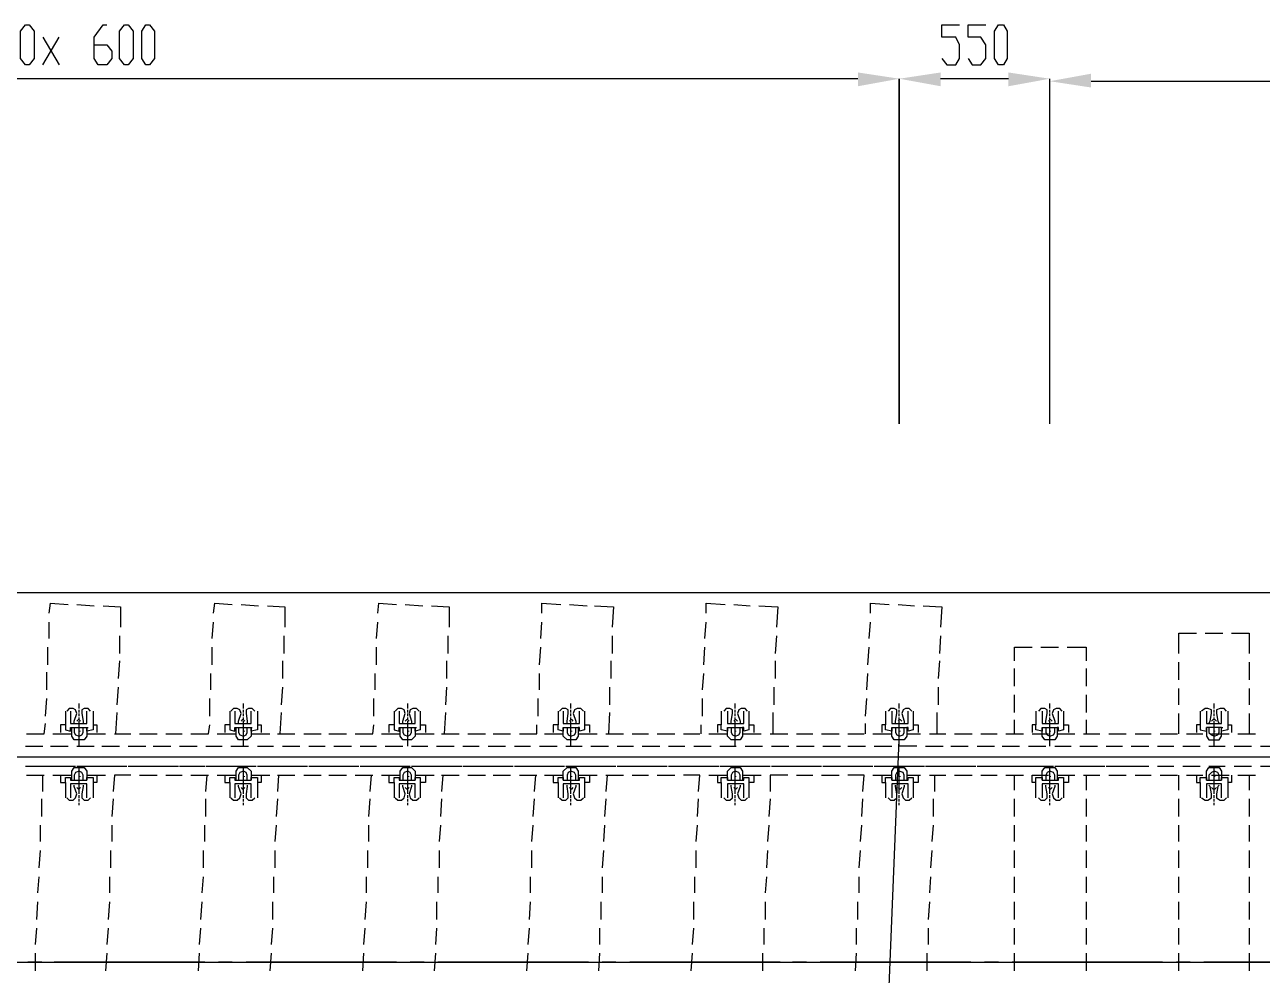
# Model space of a CAD drawing. Header units: millimetres. Extents: x -45 to 90, y -17 to 16.
# Drawn here: x 45.83 to 50.354, y -0.048 to 3.424 of the extents above; entities that cross this region are included whole.
import ezdxf

# ---------------------------------------------------------------- set-up
doc = ezdxf.new("R2010")
doc.units = ezdxf.units.MM
doc.layers.add('PDF_Geometry', color=7, linetype='Continuous')
doc.layers.add('PDF_Solid Fills', color=7, linetype='Continuous')

msp = doc.modelspace()

# ---------------------------------------------------------------- linework, layer by layer
at = {"color": 5}
msp.add_line((0, 1.35), (53.4325, 1.35), dxfattribs=at)
at = {"color": 2}
for p, q in [((48.8575, -3.2662), (49.0272, 0.8114)), ((0, 0.75), (53.4325, 0.75)), ((0, 0), (53.4325, 0))]:
    msp.add_line(p, q, dxfattribs=at)
at = {"layer": 'PDF_Geometry', "lineweight": 25}
for points in [[(45.832, 3.2776), (45.8137, 3.3006), (45.8137, 3.4014), (45.832, 3.4243), (45.8458, 3.4243), (45.8641, 3.4014), (45.8641, 3.3006), (45.8458, 3.2776)], [(46.1942, 3.2776), (46.1758, 3.3006), (46.1758, 3.4014), (46.1942, 3.4243), (46.2079, 3.4243), (46.2263, 3.4014), (46.2263, 3.3006), (46.2079, 3.2776)], [(46.2721, 3.2776), (46.2583, 3.3006), (46.2583, 3.4014), (46.2721, 3.4243), (46.2859, 3.4243), (46.3042, 3.4014), (46.3042, 3.3006), (46.2859, 3.2776)], [(49.3893, 3.2776), (49.3755, 3.3006), (49.3755, 3.4014), (49.3893, 3.4243), (49.4076, 3.4243), (49.4214, 3.4014), (49.4214, 3.3006), (49.4076, 3.2776)], [(49.0272, 3.2272), (49.0272, 1.9666)]]:
    msp.add_lwpolyline(points, close=True, dxfattribs=at)
for points in [[(46.0841, 3.351), (46.13, 3.351), (46.1483, 3.3281), (46.1483, 3.3006), (46.13, 3.2776), (46.0979, 3.2776), (46.0841, 3.3006), (46.0841, 3.3785), (46.116, 3.4243), (46.13, 3.4243)], [(49.183, 3.3006), (49.2014, 3.2776), (49.2334, 3.2776), (49.2472, 3.3006), (49.2472, 3.351), (49.2334, 3.3785), (49.183, 3.3785), (49.183, 3.4243), (49.2472, 3.4243)], [(49.2793, 3.3006), (49.293, 3.2776), (49.3249, 3.2776), (49.3435, 3.3006), (49.3435, 3.351), (49.3249, 3.3785), (49.2793, 3.3785), (49.2793, 3.4243), (49.3435, 3.4243)], [(45.8962, 3.2776), (45.9558, 3.3785)], [(45.8962, 3.3785), (45.9558, 3.2776)], [(48.8759, 3.2272), (43.1778, 3.2272)], [(49.426, 3.2272), (49.1784, 3.2272)], [(49.5772, 1.9666), (49.5772, 3.2272)], [(49.5772, 2.3975), (49.5772, 3.2181)], [(49.7285, 3.2181), (52.4286, 3.2181)], [(45.9191, 1.2744), (45.9237, 1.3111), (45.9879, 1.3065)], [(46.02, 1.3065), (46.0841, 1.3019)], [(46.116, 1.3019), (46.1804, 1.2973), (46.1804, 1.224)], [(46.5196, 1.2744), (46.5242, 1.3111), (46.5884, 1.3065)], [(46.6205, 1.3065), (46.6847, 1.3019)], [(46.7168, 1.3019), (46.7809, 1.2973), (46.7809, 1.224)], [(47.1202, 1.2744), (47.1247, 1.3111), (47.1889, 1.3065)], [(47.221, 1.3065), (47.2852, 1.3019)], [(47.3173, 1.3019), (47.3815, 1.2973), (47.3815, 1.224)], [(47.7205, 1.2744), (47.7205, 1.3111), (47.7894, 1.3065)], [(47.8215, 1.3065), (47.8857, 1.3019)], [(47.9132, 1.3019), (47.982, 1.2973), (47.9774, 1.224)], [(48.3212, 1.2744), (48.3212, 1.3111), (48.39, 1.3065)], [(48.4221, 1.3065), (48.4816, 1.3019)], [(48.5137, 1.3019), (48.5825, 1.2973), (48.5779, 1.224)], [(48.9217, 1.2744), (48.9217, 1.3111), (48.9905, 1.3065)], [(49.0226, 1.3065), (49.0822, 1.3019)], [(49.1143, 1.3019), (49.183, 1.2973), (49.1784, 1.224)], [(45.9191, 1.1827), (45.9191, 1.2423)], [(46.5151, 1.1827), (46.5196, 1.2423)], [(47.1156, 1.1827), (47.1202, 1.2423)], [(47.7161, 1.1827), (47.7205, 1.2423)], [(48.3166, 1.1827), (48.3212, 1.2423)], [(48.9171, 1.1827), (48.9217, 1.2423)], [(46.1758, 1.1919), (46.1758, 1.1277)], [(46.7764, 1.1919), (46.7764, 1.1277)], [(47.3767, 1.1919), (47.3767, 1.1277)], [(47.9774, 1.1919), (47.9774, 1.1277)], [(48.5779, 1.1919), (48.5733, 1.1277)], [(49.1784, 1.1919), (49.1738, 1.1277)], [(50.0494, 1.1277), (50.0494, 1.201), (50.1136, 1.201)], [(50.1457, 1.201), (50.2099, 1.201)], [(50.2418, 1.201), (50.3061, 1.201), (50.3061, 1.1277)], [(45.9145, 1.0864), (45.9145, 1.1506)], [(46.5151, 1.0864), (46.5151, 1.1506)], [(47.1156, 1.0864), (47.1156, 1.1506)], [(47.7115, 1.0864), (47.7161, 1.1506)], [(48.312, 1.0864), (48.3166, 1.1506)], [(48.9126, 1.0864), (48.9171, 1.1506)], [(49.4489, 1.1002), (49.4489, 1.1506), (49.5131, 1.1506)], [(49.5452, 1.1506), (49.6093, 1.1506)], [(49.6414, 1.1506), (49.7102, 1.1506), (49.7102, 1.1002)], [(46.1758, 1.1002), (46.1712, 1.036)], [(46.7718, 1.1002), (46.7718, 1.036)], [(47.3723, 1.1002), (47.3723, 1.036)], [(47.9728, 1.1002), (47.9728, 1.036)], [(48.5733, 1.1002), (48.5733, 1.036)], [(49.1738, 1.1002), (49.1693, 1.036)], [(50.0494, 1.0314), (50.0494, 1.0956)], [(50.3061, 1.0956), (50.3061, 1.0314)], [(45.91, 0.9948), (45.91, 1.0589)], [(46.5105, 0.9948), (46.5105, 1.0545)], [(47.111, 0.9948), (47.111, 1.0545)], [(47.7115, 0.9948), (47.7115, 1.0545)], [(48.3074, 0.9948), (48.312, 1.0545)], [(48.908, 0.9948), (48.9126, 1.0545)], [(49.4489, 1.0085), (49.4489, 1.0727)], [(49.7102, 1.0727), (49.7102, 1.0085)], [(46.1712, 1.0039), (46.1667, 0.9399)], [(46.7718, 1.0039), (46.7672, 0.9399)], [(47.3723, 1.0039), (47.3677, 0.9399)], [(47.9682, 1.0039), (47.9682, 0.9399)], [(48.5687, 1.0039), (48.5687, 0.9399)], [(49.1693, 1.0039), (49.1693, 0.9399)], [(50.0494, 0.9399), (50.0494, 0.9993)], [(50.3061, 0.9993), (50.3061, 0.9399)], [(45.9054, 0.8985), (45.91, 0.9627)], [(46.5059, 0.8985), (46.5059, 0.9627)], [(47.1064, 0.8985), (47.1064, 0.9627)], [(47.7069, 0.8985), (47.7069, 0.9627)], [(48.3074, 0.8985), (48.3074, 0.9627)], [(48.9034, 0.8985), (48.908, 0.9627)], [(49.4489, 0.9122), (49.4489, 0.9764)], [(49.7102, 0.9764), (49.7102, 0.9122)], [(45.9787, 0.9168), (45.9787, 0.8664), (45.9604, 0.8664), (45.9604, 0.8389)], [(46.0108, 0.871), (46.0108, 0.8802), (46.02, 0.9077), (46.0154, 0.9214), (46.0062, 0.926), (45.9925, 0.926), (45.9833, 0.9168)], [(45.9971, 0.9168), (45.9971, 0.871), (46.0566, 0.871), (46.0566, 0.9168)], [(46.0291, 0.926), (46.0291, 0.9352), (46.0291, 0.9399), (46.0291, 0.9443)], [(46.0291, 0.9122), (46.0291, 0.9214)], [(46.0291, 0.8985), (46.0291, 0.9077)], [(46.0704, 0.9168), (46.0612, 0.926), (46.0475, 0.926), (46.0383, 0.9214), (46.0383, 0.9077), (46.0429, 0.8802), (46.0429, 0.871)], [(46.0796, 0.9168), (46.0796, 0.8664), (46.0933, 0.8664), (46.0933, 0.8389)], [(46.1667, 0.9122), (46.1621, 0.8343)], [(46.5792, 0.9168), (46.5792, 0.8664), (46.5609, 0.8664), (46.5609, 0.8389)], [(46.6113, 0.871), (46.6113, 0.8802), (46.6205, 0.9077), (46.6159, 0.9214), (46.6067, 0.926), (46.593, 0.926), (46.5838, 0.9168)], [(46.5976, 0.9168), (46.5976, 0.871), (46.6572, 0.871), (46.6572, 0.9168)], [(46.6297, 0.926), (46.6297, 0.9352), (46.6297, 0.9399), (46.6297, 0.9443)], [(46.6297, 0.9122), (46.6297, 0.9214)], [(46.6297, 0.8985), (46.6297, 0.9077)], [(46.6709, 0.9168), (46.6617, 0.926), (46.648, 0.926), (46.6388, 0.9214), (46.6388, 0.9077), (46.6434, 0.8802), (46.6434, 0.871)], [(46.6801, 0.9168), (46.6801, 0.8664), (46.6938, 0.8664), (46.6938, 0.8389)], [(46.7672, 0.9122), (46.7626, 0.8343)], [(47.1798, 0.9168), (47.1798, 0.8664), (47.1614, 0.8664), (47.1614, 0.8389)], [(47.2118, 0.871), (47.2118, 0.8802), (47.221, 0.9077), (47.2164, 0.9214), (47.2073, 0.926), (47.1935, 0.926), (47.1843, 0.9168)], [(47.1981, 0.9168), (47.1981, 0.871), (47.2577, 0.871), (47.2577, 0.9168)], [(47.2302, 0.926), (47.2302, 0.9352), (47.2302, 0.9399), (47.2302, 0.9443)], [(47.2302, 0.9122), (47.2302, 0.9214)], [(47.2302, 0.8985), (47.2302, 0.9077)], [(47.2714, 0.9168), (47.2621, 0.926), (47.2485, 0.926), (47.2393, 0.9214), (47.2348, 0.9077), (47.2439, 0.8802), (47.2439, 0.871)], [(47.276, 0.9168), (47.276, 0.8664), (47.2944, 0.8664), (47.2944, 0.8389)], [(47.3677, 0.9122), (47.3631, 0.8343)], [(47.7803, 0.9168), (47.7803, 0.8664), (47.7619, 0.8664), (47.7619, 0.8389)], [(47.8124, 0.871), (47.8124, 0.8802), (47.8169, 0.9077), (47.8169, 0.9214), (47.8078, 0.926), (47.794, 0.926), (47.7849, 0.9168)], [(47.7986, 0.9168), (47.7986, 0.871), (47.8582, 0.871), (47.8582, 0.9168)], [(47.8261, 0.926), (47.8261, 0.9352), (47.8261, 0.9399), (47.8261, 0.9443)], [(47.8261, 0.9122), (47.8261, 0.9214)], [(47.8261, 0.8985), (47.8261, 0.9077)], [(47.872, 0.9168), (47.8628, 0.926), (47.849, 0.926), (47.8399, 0.9214), (47.8351, 0.9077), (47.8445, 0.8802), (47.8445, 0.871)], [(47.8765, 0.9168), (47.8765, 0.8664), (47.8949, 0.8664), (47.8949, 0.8389)], [(47.9682, 0.9122), (47.9636, 0.8343)], [(48.3762, 0.9168), (48.3762, 0.8664), (48.3625, 0.8664), (48.3625, 0.8389)], [(48.4129, 0.871), (48.4129, 0.8802), (48.4175, 0.9077), (48.4175, 0.9214), (48.4081, 0.926), (48.3945, 0.926), (48.3854, 0.9168)], [(48.3991, 0.9168), (48.3991, 0.871), (48.4587, 0.871), (48.4587, 0.9168)], [(48.4266, 0.926), (48.4266, 0.9352), (48.4266, 0.9399), (48.4266, 0.9443)], [(48.4266, 0.9122), (48.4266, 0.9214)], [(48.4266, 0.8985), (48.4266, 0.9077)], [(48.4725, 0.9168), (48.4633, 0.926), (48.4496, 0.926), (48.4404, 0.9214), (48.4358, 0.9077), (48.445, 0.8802), (48.445, 0.871)], [(48.4771, 0.9168), (48.4771, 0.8664), (48.4954, 0.8664), (48.4954, 0.8389)], [(48.5642, 0.9122), (48.5642, 0.8343)], [(48.9767, 0.9168), (48.9767, 0.8664), (48.963, 0.8664), (48.963, 0.8389)], [(49.0134, 0.871), (49.0134, 0.8802), (49.018, 0.9077), (49.018, 0.9214), (49.0088, 0.926), (48.9951, 0.926), (48.9859, 0.9168)], [(48.9996, 0.9168), (48.9996, 0.871), (49.0592, 0.871), (49.0592, 0.9168)], [(49.0272, 0.926), (49.0272, 0.9352), (49.0272, 0.9399), (49.0272, 0.9443)], [(49.0272, 0.9122), (49.0272, 0.9214)], [(49.0272, 0.8985), (49.0272, 0.9077)], [(49.073, 0.9168), (49.0638, 0.926), (49.0501, 0.926), (49.0409, 0.9214), (49.0363, 0.9077), (49.0455, 0.8802), (49.0455, 0.871)], [(49.0776, 0.9168), (49.0776, 0.8664), (49.0957, 0.8664), (49.0957, 0.8389)], [(49.1647, 0.9122), (49.1647, 0.8343)], [(49.5268, 0.9168), (49.5268, 0.8664), (49.5131, 0.8664), (49.5131, 0.8389)], [(49.5635, 0.871), (49.5635, 0.8802), (49.5681, 0.9077), (49.5681, 0.9214), (49.5589, 0.926), (49.5452, 0.926), (49.536, 0.9168)], [(49.5497, 0.9168), (49.5497, 0.871), (49.6093, 0.871), (49.6093, 0.9168)], [(49.5772, 0.926), (49.5772, 0.9352), (49.5772, 0.9399), (49.5772, 0.9443)], [(49.5772, 0.9122), (49.5772, 0.9214)], [(49.5772, 0.8985), (49.5772, 0.9077)], [(49.6231, 0.9168), (49.6139, 0.926), (49.6002, 0.926), (49.591, 0.9214), (49.5864, 0.9077), (49.5956, 0.8802), (49.5956, 0.871)], [(49.6277, 0.9168), (49.6277, 0.8664), (49.646, 0.8664), (49.646, 0.8389)], [(50.0494, 0.8343), (50.0494, 0.9077)], [(50.1272, 0.9168), (50.1272, 0.8664), (50.1136, 0.8664), (50.1136, 0.8389)], [(50.1594, 0.871), (50.164, 0.8802), (50.1686, 0.9077), (50.1686, 0.9214), (50.1548, 0.926), (50.1457, 0.926), (50.1319, 0.9168)], [(50.1503, 0.9168), (50.1503, 0.871), (50.2053, 0.871), (50.2053, 0.9168)], [(50.1778, 0.926), (50.1778, 0.9352), (50.1778, 0.9399), (50.1778, 0.9443)], [(50.1778, 0.9122), (50.1778, 0.9214)], [(50.1778, 0.8985), (50.1778, 0.9077)], [(50.2236, 0.9168), (50.2144, 0.926), (50.2007, 0.926), (50.1869, 0.9214), (50.1869, 0.9077), (50.1915, 0.8802), (50.1961, 0.871)], [(50.2282, 0.9168), (50.2282, 0.8664), (50.2418, 0.8664), (50.2418, 0.8389)], [(50.3061, 0.9077), (50.3061, 0.8343)], [(45.8366, 0.8343), (45.9008, 0.8343), (45.9054, 0.871)], [(45.9787, 0.8664), (45.9787, 0.8481), (45.9971, 0.8435), (45.9971, 0.8572), (46.0014, 0.8572), (46.0566, 0.8572), (46.0566, 0.8253), (46.0475, 0.8114), (46.0108, 0.8114), (46.0014, 0.8253), (46.0014, 0.8572)], [(46.0337, 0.8802), (46.0291, 0.8847), (46.0246, 0.8847), (46.02, 0.8802)], [(46.0291, 0.8847), (46.0291, 0.8939)], [(46.0291, 0.7885), (46.0291, 0.8022), (46.0291, 0.816), (46.0291, 0.8297), (46.0291, 0.8435), (46.0291, 0.8526), (46.0291, 0.8664), (46.0291, 0.8802)], [(46.0796, 0.8664), (46.0796, 0.8481), (46.0566, 0.8435), (46.0566, 0.8572), (46.0612, 0.8572)], [(46.4371, 0.8343), (46.5013, 0.8343), (46.5059, 0.8664)], [(46.5792, 0.8664), (46.5792, 0.8481), (46.5976, 0.8435), (46.5976, 0.8572), (46.6022, 0.8572), (46.6572, 0.8572), (46.6572, 0.8253), (46.6434, 0.8114), (46.6113, 0.8114), (46.6022, 0.8253), (46.6022, 0.8572)], [(46.6342, 0.8802), (46.6297, 0.8847), (46.6251, 0.8847), (46.6205, 0.8802)], [(46.6297, 0.8847), (46.6297, 0.8939)], [(46.6297, 0.7885), (46.6297, 0.8022), (46.6297, 0.816), (46.6297, 0.8297), (46.6297, 0.8435), (46.6297, 0.8526), (46.6297, 0.8664), (46.6297, 0.8802)], [(46.6801, 0.8664), (46.6801, 0.8481), (46.6572, 0.8435), (46.6572, 0.8572), (46.6617, 0.8572)], [(47.0376, 0.8343), (47.1018, 0.8343), (47.1064, 0.8664)], [(47.1798, 0.8664), (47.1798, 0.8481), (47.1981, 0.8435), (47.1981, 0.8572), (47.2027, 0.8572), (47.2577, 0.8572), (47.2577, 0.8253), (47.2439, 0.8114), (47.2118, 0.8114), (47.2027, 0.8253), (47.2027, 0.8572)], [(47.2348, 0.8802), (47.2302, 0.8847), (47.2256, 0.8847), (47.221, 0.8802)], [(47.2302, 0.8847), (47.2302, 0.8939)], [(47.2302, 0.7885), (47.2302, 0.8022), (47.2302, 0.816), (47.2302, 0.8297), (47.2302, 0.8435), (47.2302, 0.8526), (47.2302, 0.8664), (47.2302, 0.8802)], [(47.276, 0.8664), (47.276, 0.8481), (47.2577, 0.8435), (47.2577, 0.8572), (47.2621, 0.8572)], [(47.6382, 0.8343), (47.7023, 0.8343), (47.7023, 0.8664)], [(47.8765, 0.8664), (47.8765, 0.8481), (47.8582, 0.8435), (47.8582, 0.8572), (47.8536, 0.8572), (47.8536, 0.8253), (47.8445, 0.8114), (47.8124, 0.8114), (47.7986, 0.8253), (47.7986, 0.8572), (47.7986, 0.8435), (47.7803, 0.8481), (47.7803, 0.8664)], [(47.8351, 0.8802), (47.8307, 0.8847), (47.8261, 0.8847), (47.8215, 0.8802)], [(47.8261, 0.8847), (47.8261, 0.8939)], [(47.8261, 0.7885), (47.8261, 0.8022), (47.8261, 0.816), (47.8261, 0.8297), (47.8261, 0.8435), (47.8261, 0.8526), (47.8261, 0.8664), (47.8261, 0.8802)], [(48.3029, 0.8343), (48.3029, 0.8664)], [(48.4771, 0.8664), (48.4771, 0.8481), (48.4587, 0.8435), (48.4587, 0.8572), (48.4541, 0.8572), (48.4541, 0.8253), (48.445, 0.8114), (48.4129, 0.8114), (48.3991, 0.8253), (48.3991, 0.8572), (48.3991, 0.8435), (48.3762, 0.8481), (48.3762, 0.8664)], [(48.4358, 0.8802), (48.4312, 0.8847), (48.4266, 0.8847), (48.4221, 0.8802)], [(48.4266, 0.8847), (48.4266, 0.8939)], [(48.4266, 0.7885), (48.4266, 0.8022), (48.4266, 0.816), (48.4266, 0.8297), (48.4266, 0.8435), (48.4266, 0.8526), (48.4266, 0.8664), (48.4266, 0.8802)], [(48.9034, 0.8343), (48.9034, 0.871)], [(49.0776, 0.8664), (49.0776, 0.8481), (49.0592, 0.8435), (49.0592, 0.8572), (49.0547, 0.8572), (49.0547, 0.8253), (49.0455, 0.8114), (49.0088, 0.8114), (48.9996, 0.8253), (48.9996, 0.8572), (48.9996, 0.8435), (48.9767, 0.8481), (48.9767, 0.8664)], [(49.0363, 0.8802), (49.0317, 0.8847), (49.0272, 0.8847), (49.0226, 0.8802)], [(49.0272, 0.8847), (49.0272, 0.8939)], [(49.0913, 0.7885), (49.0272, 0.7885), (49.0272, 0.8022), (49.0272, 0.816), (49.0272, 0.8297), (49.0272, 0.8435), (49.0272, 0.8526), (49.0272, 0.8664), (49.0272, 0.8802)], [(49.4489, 0.8343), (49.4489, 0.8847)], [(49.6277, 0.8664), (49.6277, 0.8481), (49.6093, 0.8435), (49.6093, 0.8572), (49.6048, 0.8572), (49.6048, 0.8253), (49.5956, 0.8114), (49.5589, 0.8114), (49.5497, 0.8253), (49.5497, 0.8572), (49.5497, 0.8435), (49.5268, 0.8481), (49.5268, 0.8664)], [(49.5864, 0.8802), (49.5818, 0.8847), (49.5772, 0.8847), (49.5727, 0.8802)], [(49.5772, 0.8847), (49.5772, 0.8939)], [(49.5772, 0.7885), (49.5772, 0.8022), (49.5772, 0.816), (49.5772, 0.8297), (49.5772, 0.8435), (49.5772, 0.8526), (49.5772, 0.8664), (49.5772, 0.8802)], [(49.7102, 0.8847), (49.7102, 0.8343)], [(50.1272, 0.8664), (50.1272, 0.8481), (50.1503, 0.8435), (50.1503, 0.8572), (50.1503, 0.8253), (50.1594, 0.8114), (50.1961, 0.8114), (50.2053, 0.8253), (50.2053, 0.8572), (50.1503, 0.8572)], [(50.1869, 0.8802), (50.1824, 0.8847), (50.1732, 0.8847), (50.1686, 0.8802)], [(50.1778, 0.8847), (50.1778, 0.8939)], [(50.1778, 0.7885), (50.1778, 0.8022), (50.1778, 0.816), (50.1778, 0.8297), (50.1778, 0.8435), (50.1778, 0.8526), (50.1778, 0.8664), (50.1778, 0.8802)], [(50.2282, 0.8664), (50.2282, 0.8481), (50.2053, 0.8435), (50.2053, 0.8572), (50.2099, 0.8572)], [(45.9329, 0.8343), (46.0014, 0.8343)], [(46.0108, 0.8572), (46.0108, 0.8389), (46.0154, 0.8297), (46.0291, 0.8253), (46.0383, 0.8297), (46.0429, 0.8389), (46.0429, 0.8572)], [(46.0566, 0.8343), (46.1254, 0.8343)], [(46.1575, 0.8343), (46.2171, 0.8343)], [(46.2492, 0.8343), (46.3134, 0.8343)], [(46.3453, 0.8343), (46.405, 0.8343)], [(46.5334, 0.8343), (46.6022, 0.8343)], [(46.6113, 0.8572), (46.6113, 0.8389), (46.6159, 0.8297), (46.6297, 0.8253), (46.6388, 0.8297), (46.6434, 0.8389), (46.6434, 0.8572)], [(46.6572, 0.8343), (46.7259, 0.8343)], [(46.7534, 0.8343), (46.8176, 0.8343)], [(46.8497, 0.8343), (46.9139, 0.8343)], [(46.9414, 0.8343), (47.0056, 0.8343)], [(47.1339, 0.8343), (47.2027, 0.8343)], [(47.2118, 0.8572), (47.2118, 0.8389), (47.2164, 0.8297), (47.2302, 0.8253), (47.2393, 0.8297), (47.2439, 0.8389), (47.2439, 0.8572)], [(47.2577, 0.8343), (47.3264, 0.8343)], [(47.354, 0.8343), (47.4181, 0.8343)], [(47.4502, 0.8343), (47.5144, 0.8343)], [(47.5419, 0.8343), (47.6059, 0.8343)], [(47.7298, 0.8343), (47.7986, 0.8343)], [(47.7986, 0.8572), (47.8536, 0.8572)], [(47.8124, 0.8572), (47.8124, 0.8389), (47.8169, 0.8297), (47.8261, 0.8253), (47.8399, 0.8297), (47.8445, 0.8389), (47.8445, 0.8572)], [(47.8536, 0.8343), (47.9224, 0.8343)], [(47.9545, 0.8343), (48.0186, 0.8343)], [(48.0507, 0.8343), (48.1103, 0.8343)], [(48.1424, 0.8343), (48.2066, 0.8343)], [(48.2387, 0.8343), (48.2983, 0.8343)], [(48.3304, 0.8343), (48.3991, 0.8343)], [(48.3991, 0.8572), (48.4541, 0.8572)], [(48.4129, 0.8572), (48.4129, 0.8389), (48.4175, 0.8297), (48.4266, 0.8253), (48.4404, 0.8297), (48.445, 0.8389), (48.445, 0.8572)], [(48.4541, 0.8343), (48.5227, 0.8343)], [(48.555, 0.8343), (48.6192, 0.8343)], [(48.6513, 0.8343), (48.7108, 0.8343)], [(48.7429, 0.8343), (48.8071, 0.8343)], [(48.8392, 0.8343), (48.8988, 0.8343)], [(48.9309, 0.8343), (48.9996, 0.8343)], [(48.9996, 0.8572), (49.0547, 0.8572)], [(49.0134, 0.8572), (49.0134, 0.8389), (49.018, 0.8297), (49.0272, 0.8253), (49.0409, 0.8297), (49.0455, 0.8389), (49.0455, 0.8572)], [(49.0547, 0.8343), (49.1051, 0.8343)], [(49.1372, 0.8343), (49.1968, 0.8343)], [(49.2289, 0.8343), (49.293, 0.8343)], [(49.3249, 0.8343), (49.3847, 0.8343)], [(49.4168, 0.8343), (49.481, 0.8343)], [(49.5131, 0.8343), (49.5727, 0.8343)], [(49.5497, 0.8572), (49.6048, 0.8572)], [(49.5635, 0.8572), (49.5635, 0.8389), (49.5681, 0.8297), (49.5772, 0.8253), (49.591, 0.8297), (49.5956, 0.8389), (49.5956, 0.8572)], [(49.6048, 0.8343), (49.6687, 0.8343)], [(49.701, 0.8343), (49.7606, 0.8343)], [(49.7927, 0.8343), (49.8569, 0.8343)], [(49.889, 0.8343), (49.9486, 0.8343)], [(49.9807, 0.8343), (50.0448, 0.8343)], [(50.0769, 0.8343), (50.1365, 0.8343)], [(50.1594, 0.8572), (50.1594, 0.8389), (50.1686, 0.8297), (50.1778, 0.8253), (50.1915, 0.8297), (50.1961, 0.8389), (50.1961, 0.8572)], [(50.1686, 0.8343), (50.2328, 0.8343)], [(50.2649, 0.8343), (50.329, 0.8343)], [(45.832, 0.7885), (45.8962, 0.7885)], [(45.9237, 0.7885), (45.9879, 0.7885)], [(46.02, 0.7885), (46.0841, 0.7885)], [(46.1117, 0.7885), (46.1758, 0.7885)], [(46.2079, 0.7885), (46.2721, 0.7885)], [(46.2996, 0.7885), (46.3638, 0.7885)], [(46.3959, 0.7885), (46.4599, 0.7885)], [(46.4921, 0.7885), (46.5517, 0.7885)], [(46.5838, 0.7885), (46.648, 0.7885)], [(46.6801, 0.7885), (46.7397, 0.7885)], [(46.7718, 0.7885), (46.8359, 0.7885)], [(46.868, 0.7885), (46.9276, 0.7885)], [(46.9597, 0.7885), (47.0239, 0.7885)], [(47.056, 0.7885), (47.1156, 0.7885)], [(47.1475, 0.7885), (47.2118, 0.7885)], [(47.2439, 0.7885), (47.3035, 0.7885)], [(47.3356, 0.7885), (47.3998, 0.7885)], [(47.4319, 0.7885), (47.4913, 0.7885)], [(47.5236, 0.7885), (47.5877, 0.7885)], [(47.6198, 0.7885), (47.6794, 0.7885)], [(47.7115, 0.7885), (47.7757, 0.7885)], [(47.8078, 0.7885), (47.8674, 0.7885)], [(47.8995, 0.7885), (47.9636, 0.7885)], [(47.9957, 0.7885), (48.0553, 0.7885)], [(48.0874, 0.7885), (48.1516, 0.7885)], [(48.1837, 0.7885), (48.2433, 0.7885)], [(48.2754, 0.7885), (48.3395, 0.7885)], [(48.3716, 0.7885), (48.4312, 0.7885)], [(48.4633, 0.7885), (48.5275, 0.7885)], [(48.5596, 0.7885), (48.6238, 0.7885)], [(48.6513, 0.7885), (48.7154, 0.7885)], [(48.7475, 0.7885), (48.8117, 0.7885)], [(48.8392, 0.7885), (48.9034, 0.7885)], [(48.9355, 0.7885), (48.9996, 0.7885)], [(49.1234, 0.7885), (49.1876, 0.7885)], [(49.2151, 0.7885), (49.2793, 0.7885)], [(49.3114, 0.7885), (49.3755, 0.7885)], [(49.4031, 0.7885), (49.4672, 0.7885)], [(49.4993, 0.7885), (49.5635, 0.7885)], [(49.5956, 0.7885), (49.6552, 0.7885)], [(49.6873, 0.7885), (49.7514, 0.7885)], [(49.7833, 0.7885), (49.8431, 0.7885)], [(49.8752, 0.7885), (49.9394, 0.7885)], [(49.9715, 0.7885), (50.0311, 0.7885)], [(50.0632, 0.7885), (50.1272, 0.7885)], [(50.1594, 0.7885), (50.219, 0.7885)], [(50.2511, 0.7885), (50.3153, 0.7885)], [(50.3474, 0.7885), (50.407, 0.7885)], [(45.832, 0.7151), (45.8962, 0.7151)], [(45.8366, 0.683), (45.9008, 0.683)], [(45.8458, 0.7151), (45.8779, 0.7151)], [(45.8916, 0.7151), (45.9237, 0.7151), (45.9879, 0.7151), (46.0154, 0.7151)], [(45.8962, 0.6234), (45.8962, 0.683)], [(45.9329, 0.683), (46.0014, 0.683)], [(45.9375, 0.7151), (45.9695, 0.7151)], [(45.9604, 0.683), (45.9604, 0.6555), (45.9787, 0.6555), (45.9787, 0.6005)], [(45.9787, 0.6555), (45.9787, 0.6739), (45.9971, 0.6739), (45.9971, 0.6647), (46.0014, 0.6647), (46.0014, 0.6968), (46.0108, 0.7107), (46.0475, 0.7107), (46.0566, 0.6968), (46.0566, 0.6647), (46.0566, 0.6739), (46.0796, 0.6739), (46.0796, 0.6555)], [(46.0429, 0.6647), (46.0429, 0.683), (46.0383, 0.6922), (46.0291, 0.6968), (46.0154, 0.6922), (46.0108, 0.683), (46.0108, 0.6647)], [(46.02, 0.7151), (46.0841, 0.7151)], [(46.0291, 0.6143), (46.0291, 0.6234), (46.0291, 0.628), (46.0291, 0.6372), (46.0291, 0.6418), (46.0291, 0.6509), (46.0291, 0.6555), (46.0291, 0.6647), (46.0291, 0.6693), (46.0291, 0.6784), (46.0291, 0.6876), (46.0291, 0.6922), (46.0291, 0.7014), (46.0291, 0.706), (46.0291, 0.7151), (46.0337, 0.7151), (46.0658, 0.7151)], [(46.0566, 0.683), (46.1254, 0.683)], [(46.0796, 0.7151), (46.1117, 0.7151), (46.1758, 0.7151), (46.2033, 0.7151)], [(46.0933, 0.683), (46.0933, 0.6555), (46.0796, 0.6555), (46.0796, 0.6005)], [(46.1254, 0.7151), (46.1575, 0.7151)], [(46.2171, 0.683), (46.1575, 0.683), (46.1529, 0.6234)], [(46.2079, 0.7151), (46.2721, 0.7151)], [(46.2217, 0.7151), (46.2538, 0.7151)], [(46.2492, 0.683), (46.3134, 0.683)], [(46.2675, 0.7151), (46.2996, 0.7151), (46.3638, 0.7151), (46.3913, 0.7151)], [(46.3134, 0.7151), (46.3453, 0.7151)], [(46.3453, 0.683), (46.405, 0.683)], [(46.3959, 0.7151), (46.4599, 0.7151)], [(46.4096, 0.7151), (46.4417, 0.7151)], [(46.4371, 0.683), (46.5013, 0.683)], [(46.4555, 0.7151), (46.4876, 0.7151)], [(46.4921, 0.7151), (46.5517, 0.7151), (46.5838, 0.7151), (46.648, 0.7151)], [(46.4921, 0.6234), (46.4967, 0.683)], [(46.5013, 0.7151), (46.5334, 0.7151)], [(46.5334, 0.683), (46.6022, 0.683)], [(46.5609, 0.683), (46.5609, 0.6555), (46.5792, 0.6555), (46.5792, 0.6005)], [(46.5792, 0.6555), (46.5792, 0.6739), (46.5976, 0.6739), (46.5976, 0.6647), (46.6022, 0.6647), (46.6022, 0.6968), (46.6113, 0.7107), (46.6434, 0.7107), (46.6572, 0.6968), (46.6572, 0.6647), (46.6572, 0.6739), (46.6801, 0.6739), (46.6801, 0.6555)], [(46.5976, 0.7151), (46.6297, 0.7151), (46.6342, 0.7151)], [(46.6434, 0.6647), (46.6434, 0.683), (46.6388, 0.6922), (46.6297, 0.6968), (46.6159, 0.6922), (46.6113, 0.683), (46.6113, 0.6647)], [(46.6297, 0.6143), (46.6297, 0.6234), (46.6297, 0.628), (46.6297, 0.6372), (46.6297, 0.6418), (46.6297, 0.6509), (46.6297, 0.6555), (46.6297, 0.6647), (46.6297, 0.6693), (46.6297, 0.6784), (46.6297, 0.6876), (46.6297, 0.6922), (46.6297, 0.7014), (46.6297, 0.706), (46.6297, 0.7151)], [(46.6434, 0.7151), (46.6755, 0.7151)], [(46.6572, 0.683), (46.7259, 0.683)], [(46.6801, 0.7151), (46.7397, 0.7151), (46.7718, 0.7151), (46.8359, 0.7151)], [(46.6938, 0.683), (46.6938, 0.6555), (46.6801, 0.6555), (46.6801, 0.6005)], [(46.6891, 0.7151), (46.7213, 0.7151)], [(46.758, 0.683), (46.7534, 0.6234)], [(46.7534, 0.683), (46.8176, 0.683)], [(46.7855, 0.7151), (46.8176, 0.7151)], [(46.8314, 0.7151), (46.8634, 0.7151)], [(46.8497, 0.683), (46.9139, 0.683)], [(46.868, 0.7151), (46.9276, 0.7151), (46.9597, 0.7151), (47.0239, 0.7151)], [(46.8772, 0.7151), (46.9093, 0.7151)], [(46.9414, 0.683), (47.0056, 0.683)], [(46.9735, 0.7151), (47.0056, 0.7151)], [(47.0193, 0.7151), (47.0514, 0.7151)], [(47.0376, 0.683), (47.1018, 0.683)], [(47.056, 0.7151), (47.1156, 0.7151), (47.1475, 0.7151), (47.2118, 0.7151)], [(47.0697, 0.7151), (47.0972, 0.7151)], [(47.0927, 0.6234), (47.0972, 0.683)], [(47.1339, 0.683), (47.2027, 0.683)], [(47.1614, 0.7151), (47.1935, 0.7151)], [(47.1614, 0.683), (47.1614, 0.6555), (47.1798, 0.6555), (47.1798, 0.6005)], [(47.1798, 0.6555), (47.1798, 0.6739), (47.1981, 0.6739), (47.1981, 0.6647), (47.2027, 0.6647), (47.2027, 0.6968), (47.2118, 0.7107), (47.2439, 0.7107), (47.2577, 0.6968), (47.2577, 0.6647), (47.2577, 0.6739), (47.276, 0.6739), (47.276, 0.6555)], [(47.2073, 0.7151), (47.2393, 0.7151)], [(47.2439, 0.6647), (47.2439, 0.683), (47.2393, 0.6922), (47.2302, 0.6968), (47.2164, 0.6922), (47.2118, 0.683), (47.2118, 0.6647)], [(47.2302, 0.6143), (47.2302, 0.6234), (47.2302, 0.628), (47.2302, 0.6372), (47.2302, 0.6418), (47.2302, 0.6509), (47.2302, 0.6555), (47.2302, 0.6647), (47.2302, 0.6693), (47.2302, 0.6784), (47.2302, 0.6876), (47.2302, 0.6922), (47.2302, 0.7014), (47.2302, 0.706), (47.2302, 0.7151), (47.2348, 0.7151)], [(47.2439, 0.7151), (47.3035, 0.7151), (47.3356, 0.7151), (47.3998, 0.7151)], [(47.2577, 0.7151), (47.2852, 0.7151)], [(47.2577, 0.683), (47.3264, 0.683)], [(47.2944, 0.683), (47.2944, 0.6555), (47.276, 0.6555), (47.276, 0.6005)], [(47.3494, 0.7151), (47.3815, 0.7151)], [(47.3585, 0.683), (47.354, 0.6234)], [(47.354, 0.683), (47.4181, 0.683)], [(47.3952, 0.7151), (47.4273, 0.7151)], [(47.4319, 0.7151), (47.4913, 0.7151), (47.5236, 0.7151), (47.5877, 0.7151)], [(47.4456, 0.7151), (47.4731, 0.7151)], [(47.4502, 0.683), (47.5144, 0.683)], [(47.5373, 0.7151), (47.5694, 0.7151)], [(47.5419, 0.683), (47.6059, 0.683)], [(47.5832, 0.7151), (47.6152, 0.7151)], [(47.6198, 0.7151), (47.6794, 0.7151), (47.7115, 0.7151), (47.7757, 0.7151)], [(47.6336, 0.7151), (47.6611, 0.7151)], [(47.6382, 0.683), (47.7023, 0.683)], [(47.6932, 0.6234), (47.6978, 0.683)], [(47.7253, 0.7151), (47.7574, 0.7151)], [(47.7298, 0.683), (47.7986, 0.683)], [(47.7619, 0.683), (47.7619, 0.6555), (47.7803, 0.6555), (47.7803, 0.6005)], [(47.7711, 0.7151), (47.8032, 0.7151)], [(47.7803, 0.6555), (47.7803, 0.6739), (47.7986, 0.6739), (47.7986, 0.6647), (47.7986, 0.6968), (47.8124, 0.7107), (47.8445, 0.7107), (47.8536, 0.6968), (47.8536, 0.6647)], [(47.8078, 0.7151), (47.8674, 0.7151), (47.8995, 0.7151), (47.9636, 0.7151)], [(47.8445, 0.6647), (47.8445, 0.683), (47.8399, 0.6922), (47.8261, 0.6968), (47.8169, 0.6922), (47.8124, 0.683), (47.8124, 0.6647)], [(47.8215, 0.7151), (47.849, 0.7151)], [(47.8261, 0.6143), (47.8261, 0.6234), (47.8261, 0.628), (47.8261, 0.6372), (47.8261, 0.6418), (47.8261, 0.6509), (47.8261, 0.6555), (47.8261, 0.6647), (47.8261, 0.6693), (47.8261, 0.6784), (47.8261, 0.6876), (47.8261, 0.6922), (47.8261, 0.7014), (47.8261, 0.706), (47.8261, 0.7151), (47.8307, 0.7151)], [(47.8536, 0.683), (47.9224, 0.683)], [(47.8949, 0.683), (47.8949, 0.6555), (47.8765, 0.6555), (47.8765, 0.6005)], [(47.9132, 0.7151), (47.9453, 0.7151)], [(47.9591, 0.683), (47.9545, 0.6234)], [(47.9545, 0.683), (48.0186, 0.683)], [(47.9591, 0.7151), (47.9911, 0.7151)], [(47.9957, 0.7151), (48.0553, 0.7151), (48.0874, 0.7151), (48.1516, 0.7151)], [(48.0095, 0.7151), (48.0416, 0.7151)], [(48.0507, 0.683), (48.1103, 0.683)], [(48.1012, 0.7151), (48.1333, 0.7151)], [(48.1424, 0.683), (48.2066, 0.683)], [(48.147, 0.7151), (48.1789, 0.7151)], [(48.1837, 0.7151), (48.2433, 0.7151), (48.2754, 0.7151), (48.3395, 0.7151)], [(48.1974, 0.7151), (48.2295, 0.7151)], [(48.2935, 0.6234), (48.2983, 0.683), (48.2387, 0.683)], [(48.2891, 0.7151), (48.3212, 0.7151)], [(48.3304, 0.683), (48.3991, 0.683)], [(48.335, 0.7151), (48.367, 0.7151)], [(48.3625, 0.683), (48.3625, 0.6555), (48.3762, 0.6555), (48.3762, 0.6005)], [(48.3716, 0.7151), (48.4312, 0.7151), (48.4633, 0.7151), (48.5275, 0.7151), (48.555, 0.7151)], [(48.3762, 0.6555), (48.3762, 0.6739), (48.3991, 0.6739), (48.3991, 0.6647), (48.3991, 0.6968), (48.4129, 0.7107), (48.445, 0.7107), (48.4541, 0.6968), (48.4541, 0.6647)], [(48.3854, 0.7151), (48.4175, 0.7151)], [(48.445, 0.6647), (48.445, 0.683), (48.4404, 0.6922), (48.4266, 0.6968), (48.4175, 0.6922), (48.4129, 0.683), (48.4129, 0.6647)], [(48.4266, 0.6143), (48.4266, 0.6234), (48.4266, 0.628), (48.4266, 0.6372), (48.4266, 0.6418), (48.4266, 0.6509), (48.4266, 0.6555), (48.4266, 0.6647), (48.4266, 0.6693), (48.4266, 0.6784), (48.4266, 0.6876), (48.4266, 0.6922), (48.4266, 0.7014), (48.4266, 0.706), (48.4266, 0.7151), (48.4312, 0.7151)], [(48.4541, 0.683), (48.5227, 0.683)], [(48.4771, 0.7151), (48.5091, 0.7151)], [(48.4954, 0.683), (48.4954, 0.6555), (48.4771, 0.6555), (48.4771, 0.6005)], [(48.6192, 0.683), (48.555, 0.683), (48.555, 0.6234)], [(48.5596, 0.7151), (48.6238, 0.7151)], [(48.5733, 0.7151), (48.6054, 0.7151)], [(48.6192, 0.7151), (48.6513, 0.7151), (48.7154, 0.7151), (48.7429, 0.7151)], [(48.6513, 0.683), (48.7108, 0.683)], [(48.665, 0.7151), (48.6971, 0.7151)], [(48.7429, 0.683), (48.8071, 0.683)], [(48.7475, 0.7151), (48.8117, 0.7151)], [(48.7613, 0.7151), (48.7934, 0.7151)], [(48.8071, 0.7151), (48.8392, 0.7151), (48.9034, 0.7151), (48.9309, 0.7151)], [(48.8942, 0.6234), (48.8988, 0.683), (48.8392, 0.683)], [(48.853, 0.7151), (48.885, 0.7151)], [(48.9309, 0.683), (48.9996, 0.683)], [(48.9355, 0.7151), (48.9996, 0.7151)], [(48.9492, 0.7151), (48.9811, 0.7151)], [(48.963, 0.683), (48.963, 0.6555), (48.9767, 0.6555), (48.9767, 0.6005)], [(48.9767, 0.6555), (48.9767, 0.6739), (48.9996, 0.6739), (48.9996, 0.6647), (48.9996, 0.6968), (49.0088, 0.7107), (49.0455, 0.7107), (49.0547, 0.6968), (49.0547, 0.6647)], [(48.9951, 0.7151), (49.0272, 0.7151), (49.0913, 0.7151), (49.1188, 0.7151)], [(49.0455, 0.6647), (49.0455, 0.683), (49.0409, 0.6922), (49.0272, 0.6968), (49.018, 0.6922), (49.0134, 0.683), (49.0134, 0.6647)], [(49.0272, 0.6143), (49.0272, 0.6234), (49.0272, 0.628), (49.0272, 0.6372), (49.0272, 0.6418), (49.0272, 0.6509), (49.0272, 0.6555), (49.0272, 0.6647), (49.0272, 0.6693), (49.0272, 0.6784), (49.0272, 0.6876), (49.0272, 0.6922), (49.0272, 0.7014), (49.0272, 0.706), (49.0272, 0.7151), (49.0317, 0.7151)], [(49.0409, 0.7151), (49.073, 0.7151)], [(49.0547, 0.683), (49.1051, 0.683)], [(49.0957, 0.683), (49.0957, 0.6555), (49.0776, 0.6555), (49.0776, 0.6005)], [(49.1234, 0.7151), (49.1876, 0.7151)], [(49.1372, 0.7151), (49.1693, 0.7151)], [(49.1372, 0.683), (49.1968, 0.683)], [(49.1555, 0.683), (49.1555, 0.6234)], [(49.183, 0.7151), (49.2151, 0.7151), (49.2793, 0.7151), (49.3068, 0.7151)], [(49.2289, 0.7151), (49.2609, 0.7151)], [(49.2289, 0.683), (49.293, 0.683)], [(49.3114, 0.7151), (49.3755, 0.7151)], [(49.3249, 0.7151), (49.3572, 0.7151)], [(49.3249, 0.683), (49.3847, 0.683)], [(49.371, 0.7151), (49.4031, 0.7151), (49.4672, 0.7151), (49.4993, 0.7151), (49.5635, 0.7151)], [(49.4168, 0.7151), (49.4489, 0.7151)], [(49.4168, 0.683), (49.481, 0.683)], [(49.4489, 0.628), (49.4489, 0.683)], [(49.5131, 0.7151), (49.5452, 0.7151)], [(49.5268, 0.6005), (49.5268, 0.6555), (49.5131, 0.6555), (49.5131, 0.683), (49.5727, 0.683)], [(49.5268, 0.6555), (49.5268, 0.6739), (49.5497, 0.6739), (49.5497, 0.6647), (49.5497, 0.6968), (49.5589, 0.7107), (49.5956, 0.7107), (49.6048, 0.6968), (49.6048, 0.6647)], [(49.5589, 0.7151), (49.591, 0.7151)], [(49.5956, 0.6647), (49.5956, 0.683), (49.591, 0.6922), (49.5772, 0.6968), (49.5681, 0.6922), (49.5635, 0.683), (49.5635, 0.6647)], [(49.5772, 0.6143), (49.5772, 0.6234), (49.5772, 0.628), (49.5772, 0.6372), (49.5772, 0.6418), (49.5772, 0.6509), (49.5772, 0.6555), (49.5772, 0.6647), (49.5772, 0.6693), (49.5772, 0.6784), (49.5772, 0.6876), (49.5772, 0.6922), (49.5772, 0.7014), (49.5772, 0.706), (49.5772, 0.7151), (49.5818, 0.7151)], [(49.5956, 0.7151), (49.6552, 0.7151), (49.6873, 0.7151), (49.7514, 0.7151)], [(49.6048, 0.7151), (49.6368, 0.7151)], [(49.6048, 0.683), (49.6687, 0.683)], [(49.646, 0.683), (49.646, 0.6555), (49.6277, 0.6555), (49.6277, 0.6005)], [(49.701, 0.7151), (49.7331, 0.7151)], [(49.701, 0.683), (49.7606, 0.683)], [(49.7102, 0.683), (49.7102, 0.628)], [(49.7469, 0.7151), (49.7789, 0.7151)], [(49.7833, 0.7151), (49.8431, 0.7151), (49.8798, 0.7151)], [(49.7927, 0.7151), (49.8248, 0.7151)], [(49.7927, 0.683), (49.8569, 0.683)], [(49.8752, 0.7151), (49.9394, 0.7151)], [(49.889, 0.683), (49.9486, 0.683)], [(49.9715, 0.7151), (50.0311, 0.7151)], [(49.9807, 0.683), (50.0448, 0.683)], [(50.0494, 0.628), (50.0494, 0.683)], [(50.0632, 0.7151), (50.1272, 0.7151)], [(50.0769, 0.683), (50.1365, 0.683)], [(50.1136, 0.683), (50.1136, 0.6555), (50.1272, 0.6555), (50.1272, 0.6005)], [(50.1272, 0.6555), (50.1272, 0.6739), (50.1503, 0.6739), (50.1503, 0.6647), (50.1503, 0.6968), (50.1594, 0.7107), (50.1961, 0.7107), (50.2053, 0.6968), (50.2053, 0.6647), (50.2053, 0.6739), (50.2282, 0.6739), (50.2282, 0.6555)], [(50.1594, 0.7151), (50.219, 0.7151)], [(50.1961, 0.6647), (50.1961, 0.683), (50.1915, 0.6922), (50.1778, 0.6968), (50.1686, 0.6922), (50.1594, 0.683), (50.1594, 0.6647)], [(50.1686, 0.683), (50.2328, 0.683)], [(50.1778, 0.6143), (50.1778, 0.6234), (50.1778, 0.628), (50.1778, 0.6372), (50.1778, 0.6418), (50.1778, 0.6509), (50.1778, 0.6555), (50.1778, 0.6647), (50.1778, 0.6693), (50.1778, 0.6784), (50.1778, 0.6876), (50.1778, 0.6922), (50.1778, 0.7014), (50.1778, 0.706), (50.1778, 0.7151), (50.1824, 0.7151)], [(50.2418, 0.683), (50.2418, 0.6555), (50.2282, 0.6555), (50.2282, 0.6005)], [(50.2511, 0.7151), (50.3153, 0.7151)], [(50.2649, 0.683), (50.329, 0.683)], [(50.3061, 0.683), (50.3061, 0.628)], [(50.3474, 0.7151), (50.407, 0.7151)], [(45.9833, 0.6005), (45.9925, 0.5914), (46.0062, 0.5914), (46.0154, 0.6005), (46.02, 0.6143), (46.0108, 0.6418), (46.0108, 0.6464)], [(46.0566, 0.6005), (46.0566, 0.6509), (45.9971, 0.6509), (45.9971, 0.6005)], [(46.0014, 0.6647), (46.0566, 0.6647)], [(46.02, 0.6372), (46.0246, 0.6326), (46.0291, 0.6326), (46.0337, 0.6372)], [(46.0429, 0.6464), (46.0429, 0.6418), (46.0383, 0.6143), (46.0383, 0.6005), (46.0475, 0.5914), (46.0612, 0.5914), (46.0704, 0.6005)], [(46.5838, 0.6005), (46.593, 0.5914), (46.6067, 0.5914), (46.6159, 0.6005), (46.6205, 0.6143), (46.6113, 0.6418), (46.6113, 0.6464)], [(46.6572, 0.6005), (46.6572, 0.6509), (46.5976, 0.6509), (46.5976, 0.6005)], [(46.6022, 0.6647), (46.6572, 0.6647)], [(46.6205, 0.6372), (46.6251, 0.6326), (46.6297, 0.6326), (46.6342, 0.6372)], [(46.6434, 0.6464), (46.6434, 0.6418), (46.6388, 0.6143), (46.6388, 0.6005), (46.648, 0.5914), (46.6617, 0.5914), (46.6709, 0.6005)], [(47.1843, 0.6005), (47.1935, 0.5914), (47.2073, 0.5914), (47.2164, 0.6005), (47.221, 0.6143), (47.2118, 0.6418), (47.2118, 0.6464)], [(47.2577, 0.6005), (47.2577, 0.6509), (47.1981, 0.6509), (47.1981, 0.6005)], [(47.2027, 0.6647), (47.2577, 0.6647)], [(47.221, 0.6372), (47.2256, 0.6326), (47.2302, 0.6326), (47.2348, 0.6372)], [(47.2439, 0.6464), (47.2439, 0.6418), (47.2348, 0.6143), (47.2393, 0.6005), (47.2485, 0.5914), (47.2621, 0.5914), (47.2714, 0.6005)], [(47.7849, 0.6005), (47.794, 0.5914), (47.8078, 0.5914), (47.8169, 0.6005), (47.8169, 0.6143), (47.8124, 0.6418), (47.8124, 0.6464)], [(47.7986, 0.6647), (47.8536, 0.6647), (47.8582, 0.6647), (47.8582, 0.6739), (47.8765, 0.6739), (47.8765, 0.6555)], [(47.8582, 0.6005), (47.8582, 0.6509), (47.7986, 0.6509), (47.7986, 0.6005)], [(47.8215, 0.6372), (47.8261, 0.6326), (47.8307, 0.6326), (47.8351, 0.6372)], [(47.8445, 0.6464), (47.8445, 0.6418), (47.8351, 0.6143), (47.8399, 0.6005), (47.849, 0.5914), (47.8628, 0.5914), (47.872, 0.6005)], [(48.3854, 0.6005), (48.3945, 0.5914), (48.4081, 0.5914), (48.4175, 0.6005), (48.4175, 0.6143), (48.4129, 0.6418), (48.4129, 0.6464)], [(48.3991, 0.6647), (48.4541, 0.6647), (48.4587, 0.6647), (48.4587, 0.6739), (48.4771, 0.6739), (48.4771, 0.6555)], [(48.4587, 0.6005), (48.4587, 0.6509), (48.3991, 0.6509), (48.3991, 0.6005)], [(48.4221, 0.6372), (48.4266, 0.6326), (48.4312, 0.6326), (48.4358, 0.6372)], [(48.445, 0.6464), (48.445, 0.6418), (48.4358, 0.6143), (48.4404, 0.6005), (48.4496, 0.5914), (48.4633, 0.5914), (48.4725, 0.6005)], [(48.9859, 0.6005), (48.9951, 0.5914), (49.0088, 0.5914), (49.018, 0.6005), (49.018, 0.6143), (49.0134, 0.6418), (49.0134, 0.6464)], [(48.9996, 0.6647), (49.0547, 0.6647), (49.0592, 0.6647), (49.0592, 0.6739), (49.0776, 0.6739), (49.0776, 0.6555)], [(49.0592, 0.6005), (49.0592, 0.6509), (48.9996, 0.6509), (48.9996, 0.6005)], [(49.0226, 0.6372), (49.0272, 0.6326), (49.0317, 0.6326), (49.0363, 0.6372)], [(49.0455, 0.6464), (49.0455, 0.6418), (49.0363, 0.6143), (49.0409, 0.6005), (49.0501, 0.5914), (49.0638, 0.5914), (49.073, 0.6005)], [(49.536, 0.6005), (49.5452, 0.5914), (49.5589, 0.5914), (49.5681, 0.6005), (49.5681, 0.6143), (49.5635, 0.6418), (49.5635, 0.6464)], [(49.5497, 0.6647), (49.6048, 0.6647), (49.6093, 0.6647), (49.6093, 0.6739), (49.6277, 0.6739), (49.6277, 0.6555)], [(49.6093, 0.6005), (49.6093, 0.6509), (49.5497, 0.6509), (49.5497, 0.6005)], [(49.5727, 0.6372), (49.5772, 0.6326), (49.5818, 0.6326), (49.5864, 0.6372)], [(49.5956, 0.6464), (49.5956, 0.6418), (49.5864, 0.6143), (49.591, 0.6005), (49.6002, 0.5914), (49.6139, 0.5914), (49.6231, 0.6005)], [(50.1319, 0.6005), (50.1457, 0.5914), (50.1548, 0.5914), (50.1686, 0.6005), (50.1686, 0.6143), (50.164, 0.6418), (50.1594, 0.6464)], [(50.1503, 0.6647), (50.2053, 0.6647)], [(50.2053, 0.6005), (50.2053, 0.6509), (50.1503, 0.6509), (50.1503, 0.6005)], [(50.1686, 0.6372), (50.1732, 0.6326), (50.1824, 0.6326), (50.1869, 0.6372)], [(50.1961, 0.6464), (50.1915, 0.6418), (50.1869, 0.6143), (50.1869, 0.6005), (50.2007, 0.5914), (50.2144, 0.5914), (50.2236, 0.6005)], [(45.8916, 0.5318), (45.8916, 0.5961)], [(46.0291, 0.6005), (46.0291, 0.6097)], [(46.0291, 0.5868), (46.0291, 0.5961)], [(46.1529, 0.5961), (46.1483, 0.5318)], [(46.4921, 0.5318), (46.4921, 0.5961)], [(46.6297, 0.6005), (46.6297, 0.6097)], [(46.6297, 0.5868), (46.6297, 0.5961)], [(46.7534, 0.5961), (46.7488, 0.5318)], [(47.0881, 0.5318), (47.0927, 0.5961)], [(47.2302, 0.6005), (47.2302, 0.6097)], [(47.2302, 0.5868), (47.2302, 0.5961)], [(47.354, 0.5961), (47.3494, 0.5318)], [(47.6886, 0.5318), (47.6932, 0.5961)], [(47.8261, 0.6005), (47.8261, 0.6097)], [(47.8261, 0.5868), (47.8261, 0.5961)], [(47.9545, 0.5961), (47.9497, 0.5318)], [(48.2891, 0.5318), (48.2935, 0.5961)], [(48.4266, 0.6005), (48.4266, 0.6097)], [(48.4266, 0.5868), (48.4266, 0.5961)], [(48.555, 0.5961), (48.5504, 0.5318)], [(48.8896, 0.5318), (48.8942, 0.5961)], [(49.0272, 0.6005), (49.0272, 0.6097)], [(49.0272, 0.5868), (49.0272, 0.5961)], [(49.1509, 0.5961), (49.1509, 0.5318)], [(49.4489, 0.5318), (49.4489, 0.5961)], [(49.5772, 0.6005), (49.5772, 0.6097)], [(49.5772, 0.5868), (49.5772, 0.5961)], [(49.7102, 0.5961), (49.7102, 0.5318)], [(50.0494, 0.5318), (50.0494, 0.5961)], [(50.1778, 0.6005), (50.1778, 0.6097)], [(50.1778, 0.5868), (50.1778, 0.5961)], [(50.3061, 0.5961), (50.3061, 0.5318)], [(46.0291, 0.573), (46.0291, 0.5822)], [(46.6297, 0.573), (46.6297, 0.5822)], [(47.2302, 0.573), (47.2302, 0.5822)], [(47.8261, 0.573), (47.8261, 0.5822)], [(48.4266, 0.573), (48.4266, 0.5822)], [(49.0272, 0.573), (49.0272, 0.5822)], [(49.5772, 0.573), (49.5772, 0.5822)], [(50.1778, 0.573), (50.1778, 0.5822)], [(45.8868, 0.4401), (45.8868, 0.4997)], [(46.1483, 0.4997), (46.1483, 0.4401)], [(46.4876, 0.4401), (46.4876, 0.4997)], [(46.7488, 0.4997), (46.7443, 0.4401)], [(47.0881, 0.4401), (47.0881, 0.4997)], [(47.3494, 0.4997), (47.3448, 0.4401)], [(47.684, 0.4401), (47.6886, 0.4997)], [(47.9497, 0.4997), (47.9453, 0.4401)], [(48.2845, 0.4401), (48.2891, 0.4997)], [(48.5504, 0.4997), (48.5458, 0.4401)], [(48.885, 0.4401), (48.8896, 0.4997)], [(49.1509, 0.4997), (49.1463, 0.4401)], [(49.4489, 0.4401), (49.4489, 0.4997)], [(49.7102, 0.4997), (49.7102, 0.4401)], [(50.0494, 0.4401), (50.0494, 0.4997)], [(50.3061, 0.4997), (50.3061, 0.4401)], [(45.8824, 0.3438), (45.8868, 0.408)], [(46.1437, 0.408), (46.1437, 0.3438)], [(46.483, 0.3438), (46.483, 0.408)], [(46.7443, 0.408), (46.7443, 0.3438)], [(47.0835, 0.3438), (47.0835, 0.408)], [(47.3448, 0.408), (47.3448, 0.3438)], [(47.684, 0.3438), (47.684, 0.408)], [(47.9453, 0.408), (47.9407, 0.3438)], [(48.2845, 0.3438), (48.2845, 0.408)], [(48.5458, 0.408), (48.5412, 0.3438)], [(48.8805, 0.3438), (48.885, 0.408)], [(49.1463, 0.408), (49.1418, 0.3438)], [(49.4489, 0.3438), (49.4489, 0.408)], [(49.7102, 0.408), (49.7102, 0.3438)], [(50.0494, 0.3438), (50.0494, 0.408)], [(50.3061, 0.408), (50.3061, 0.3438)], [(45.8779, 0.2523), (45.8824, 0.3117)], [(46.1392, 0.3117), (46.1392, 0.2523)], [(46.4784, 0.2523), (46.483, 0.3117)], [(46.7397, 0.3117), (46.7397, 0.2523)], [(47.0789, 0.2523), (47.0789, 0.3117)], [(47.3402, 0.3117), (47.3402, 0.2523)], [(47.6794, 0.2523), (47.6794, 0.3117)], [(47.9407, 0.3117), (47.9407, 0.2523)], [(48.2799, 0.2523), (48.2799, 0.3117)], [(48.5412, 0.3117), (48.5367, 0.2523)], [(48.8805, 0.2523), (48.8805, 0.3117)], [(49.1418, 0.3117), (49.1372, 0.2523)], [(49.4489, 0.2523), (49.4489, 0.3117)], [(49.7102, 0.3117), (49.7102, 0.2523)], [(50.0494, 0.2523), (50.0494, 0.3117)], [(50.3061, 0.3117), (50.3061, 0.2523)], [(45.8733, 0.1559), (45.8779, 0.22)], [(46.1392, 0.22), (46.1346, 0.1559)], [(46.4738, 0.1559), (46.4784, 0.22)], [(46.7351, 0.22), (46.7351, 0.1559)], [(47.0743, 0.1559), (47.0789, 0.22)], [(47.3356, 0.22), (47.3356, 0.1559)], [(47.6748, 0.1559), (47.6794, 0.22)], [(47.9361, 0.22), (47.9361, 0.1559)], [(48.2754, 0.1559), (48.2754, 0.22)], [(48.5367, 0.22), (48.5367, 0.1559)], [(48.8759, 0.1559), (48.8759, 0.22)], [(49.1372, 0.22), (49.1326, 0.1559)], [(49.4489, 0.1559), (49.4489, 0.22)], [(49.7102, 0.22), (49.7102, 0.1559)], [(50.0494, 0.1559), (50.0494, 0.22)], [(50.3061, 0.22), (50.3061, 0.1559)], [(45.8687, 0.0642), (45.8733, 0.1238)], [(46.1346, 0.1238), (46.13, 0.0642)], [(46.4692, 0.0642), (46.4738, 0.1238)], [(46.7351, 0.1238), (46.7305, 0.0642)], [(47.0697, 0.0642), (47.0743, 0.1238)], [(47.3356, 0.1238), (47.331, 0.0642)], [(47.6703, 0.0642), (47.6748, 0.1238)], [(47.9315, 0.1238), (47.9315, 0.0642)], [(48.2708, 0.0642), (48.2754, 0.1238)], [(48.5321, 0.1238), (48.5321, 0.0642)], [(48.8713, 0.0642), (48.8713, 0.1238)], [(49.1326, 0.1238), (49.1326, 0.0642)], [(49.4489, 0.0642), (49.4489, 0.1238)], [(49.7102, 0.1238), (49.7102, 0.0642)], [(50.0494, 0.0642), (50.0494, 0.1238)], [(50.3061, 0.1238), (50.3061, 0.0642)], [(45.8916, 0), (45.8412, 0)], [(45.8687, -0.0321), (45.8687, 0.0321)], [(46.4876, 0), (45.9375, 0)], [(46.13, 0.0321), (46.1254, -0.0321)], [(46.4646, -0.0321), (46.4692, 0.0321)], [(46.5884, 0), (46.538, 0)], [(47.1889, 0), (46.6388, 0)], [(46.7305, 0.0321), (46.7259, -0.0321)], [(47.0652, -0.0321), (47.0697, 0.0321)], [(47.2898, 0), (47.2393, 0)], [(47.331, 0.0321), (47.3264, -0.0321)], [(47.8903, 0), (47.3402, 0)], [(47.6657, -0.0321), (47.6703, 0.0321)], [(47.9315, 0.0321), (47.927, -0.0321)], [(47.9911, 0), (47.9407, 0)], [(48.5917, 0), (48.0416, 0)], [(48.2662, -0.0321), (48.2708, 0.0321)], [(48.5275, 0.0321), (48.5275, -0.0321)], [(48.6879, 0), (48.6373, 0)], [(49.2884, 0), (48.7384, 0)], [(48.8665, -0.0321), (48.8713, 0.0321)], [(49.128, 0.0321), (49.128, -0.0321)], [(49.3893, 0), (49.3389, 0)], [(49.9898, 0), (49.4395, 0)], [(49.4489, -0.0321), (49.4489, 0.0321)], [(49.7102, 0.0321), (49.7102, -0.0321)], [(50.0907, 0), (50.0402, 0)], [(50.0494, -0.0321), (50.0494, 0.0321)], [(50.6912, 0), (50.1411, 0)], [(50.3061, 0.0321), (50.3061, -0.0321)]]:
    msp.add_lwpolyline(points, dxfattribs=at)
at = {"layer": 'PDF_Geometry', "lineweight": 9}
for points in [[(46.0291, 0.8435), (46.0337, 0.8435)], [(46.6297, 0.8435), (46.6342, 0.8435)], [(47.2302, 0.8435), (47.2348, 0.8435)], [(47.8261, 0.8435), (47.8307, 0.8435)], [(48.4266, 0.8435), (48.4312, 0.8435)], [(49.0272, 0.8435), (49.0317, 0.8435)], [(49.5772, 0.8435), (49.5818, 0.8435)], [(50.1778, 0.8435), (50.1824, 0.8435)], [(46.0291, 0.7151), (46.0337, 0.7151)], [(46.6297, 0.7151), (46.6342, 0.7151)], [(47.2302, 0.7151), (47.2348, 0.7151)], [(47.8261, 0.7151), (47.8307, 0.7151)], [(48.4266, 0.7151), (48.4312, 0.7151)], [(49.0272, 0.7151), (49.0317, 0.7151)], [(49.5772, 0.7151), (49.5818, 0.7151)], [(50.1778, 0.7151), (50.1824, 0.7151)], [(46.0291, 0.6784), (46.0337, 0.6784)], [(46.6297, 0.6784), (46.6342, 0.6784)], [(47.2302, 0.6784), (47.2348, 0.6784)], [(47.8261, 0.6784), (47.8307, 0.6784)], [(48.4266, 0.6784), (48.4312, 0.6784)], [(49.0272, 0.6784), (49.0317, 0.6784)], [(49.5772, 0.6784), (49.5818, 0.6784)], [(50.1778, 0.6784), (50.1824, 0.6784)]]:
    msp.add_lwpolyline(points, dxfattribs=at)
at = {"layer": 'PDF_Solid Fills', "transparency": 33554559}
for points in [[(48.8759, 3.2501), (48.8759, 3.1997), (49.0272, 3.2272)], [(49.1784, 3.2501), (49.1784, 3.1997), (49.0272, 3.2272)], [(49.426, 3.2501), (49.426, 3.1997), (49.5772, 3.2272)], [(49.7285, 3.2456), (49.7285, 3.1951), (49.5772, 3.2181)]]:
    msp.add_solid(points, dxfattribs=at)

doc.saveas('drawing.dxf')
